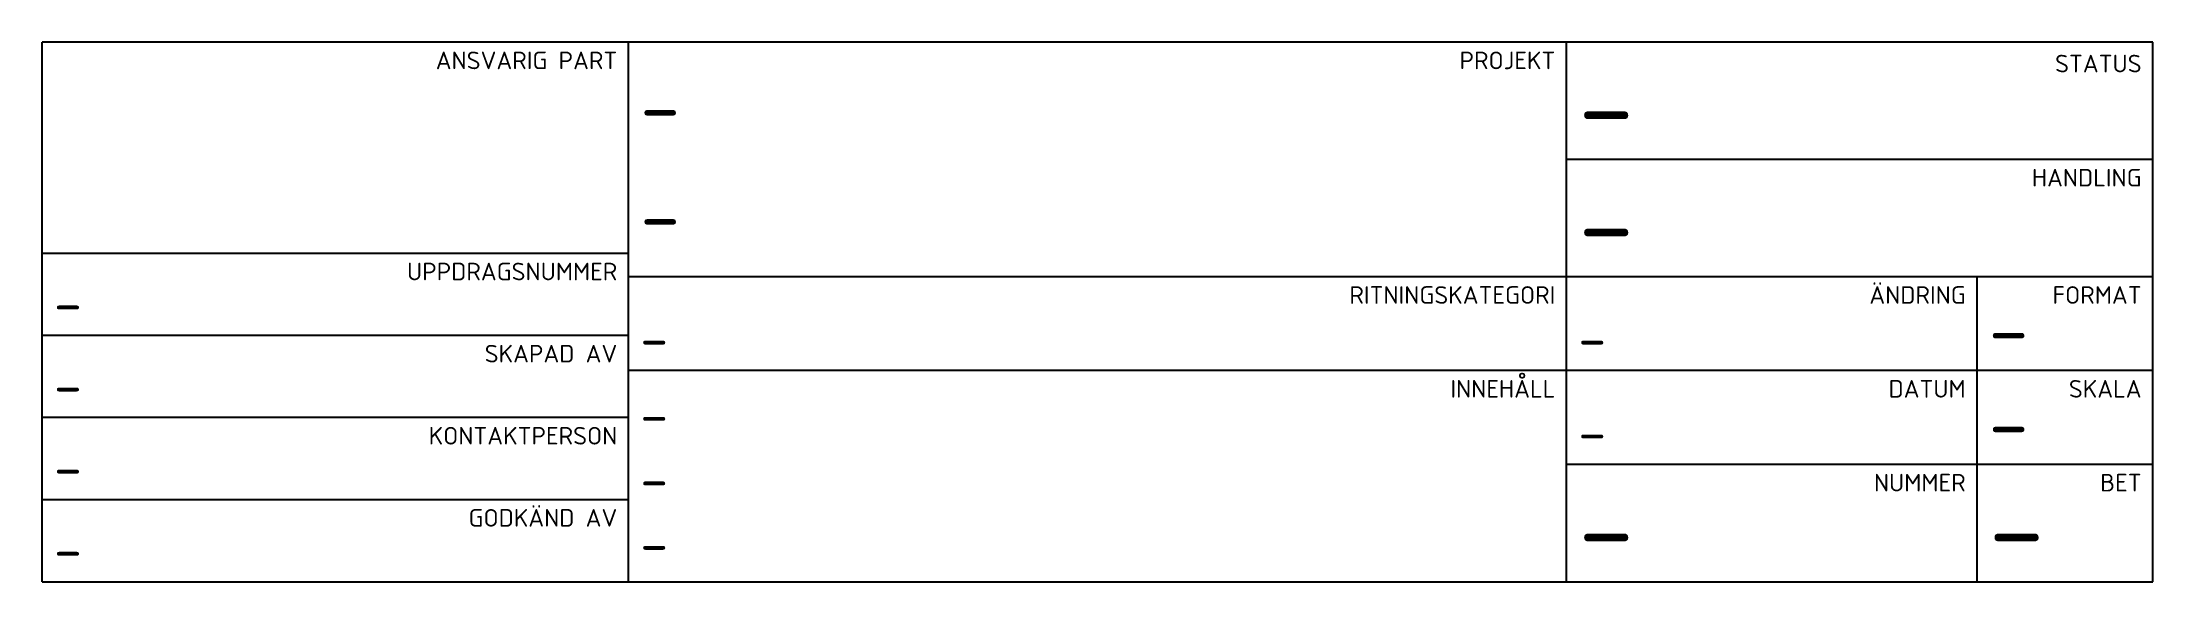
# Model space of a CAD drawing. Header units: millimetres. Extents: x -180 to 0, y 0 to 46.
import ezdxf
from ezdxf.enums import TextEntityAlignment as Align

# ---------------------------------------------------------------- set-up
doc = ezdxf.new("R2010")
doc.units = ezdxf.units.MM
doc.linetypes.add('LIRA_LINE_1', pattern=[0])
doc.layers.get('0').update_dxf_attribs({"linetype": 'LIRA_LINE_1'})
doc.styles.add('LIRA_TEXT_1', font='isocpeur.ttf')

msp = doc.modelspace()

# ---------------------------------------------------------------- linework, layer by layer
at = {"true_color": 0x00ff00}
for p, q in [((-180, 0), (-180, 46)), ((0, 46), (-180, 46)), ((-130, 0), (-130, 46)), ((-50, 0), (-50, 46)), ((0, 0), (0, 46))]:
    msp.add_line(p, q, dxfattribs=at)
at = {"true_color": 0xff0000}
for p, q in [((0, 36), (-50, 36)), ((-130, 28), (-180, 28)), ((-50, 26), (-130, 26)), ((0, 26), (-50, 26)), ((-15, 26), (-15, 0)), ((-130, 21), (-180, 21)), ((0, 18), (-130, 18)), ((-130, 14), (-180, 14)), ((0, 10), (-50, 10)), ((-130, 7), (-180, 7))]:
    msp.add_line(p, q, dxfattribs=at)
at = {"true_color": 0x00ff00}
msp.add_lwpolyline([(-180, 0), (0, 0)], dxfattribs=at)

# ---------------------------------------------------------------- texts
at = {"true_color": 0xff0000, "style": 'LIRA_TEXT_1'}
for s, p in [('ANSVARIG PART ', (-130, 43.7)), ('PROJEKT ', (-50, 43.7)), ('STATUS ', (0, 43.43)), ('HANDLING ', (0, 33.7)), ('UPPDRAGSNUMMER ', (-130, 25.7)), ('RITNINGSKATEGORI ', (-50, 23.7)), ('ÄNDRING ', (-15, 23.7)), ('FORMAT ', (0, 23.7)), ('SKAPAD AV ', (-130, 18.7)), ('INNEHÅLL ', (-50, 15.7)), ('DATUM ', (-15, 15.7)), ('SKALA ', (0, 15.7)), ('KONTAKTPERSON ', (-130, 11.7)), ('NUMMER ', (-15, 7.7)), ('BET ', (0, 7.7)), ('GODKÄND AV ', (-130, 4.7))]:
    msp.add_text(s, height=1.5, dxfattribs=at).set_placement(p, align=Align.RIGHT)
at = {"true_color": 0x00ff00, "style": 'LIRA_TEXT_1'}
for p in [(-129, 38), (-129, 28.7), (-14, 19), (-14, 11)]:
    msp.add_text('-', height=5, dxfattribs=at).set_placement(p)
at = {"true_color": 0xff00ff, "style": 'LIRA_TEXT_1'}
for p in [(-49, 37), (-49, 27), (-49, 1), (-14, 1)]:
    msp.add_text('-', height=7, dxfattribs=at).set_placement(p)
at = {"true_color": 0x00ffff, "style": 'LIRA_TEXT_1'}
for p in [(-179, 22), (-129, 19), (-49, 19), (-179, 15), (-129, 12.5), (-49, 11), (-179, 8), (-129, 7), (-179, 1), (-129, 1.5)]:
    msp.add_text('-', height=3.5, dxfattribs=at).set_placement(p)

doc.saveas('drawing.dxf')
